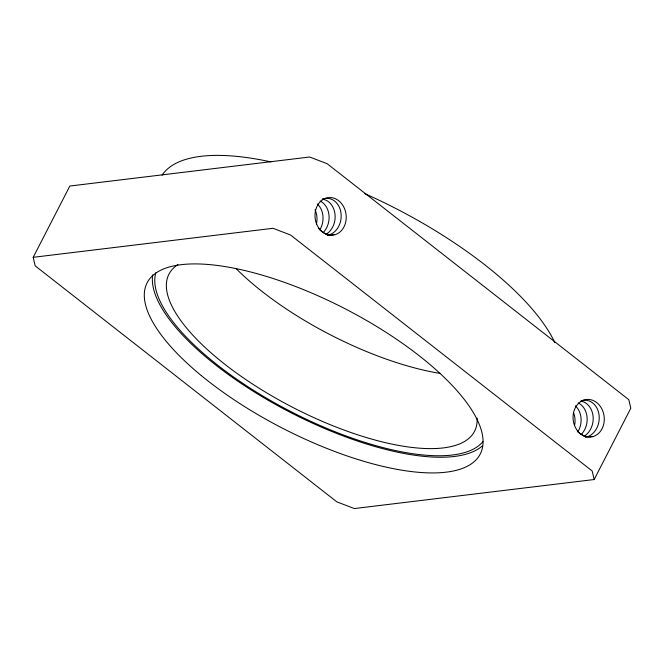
<?xml version="1.0" encoding="UTF-8"?>
<svg xmlns="http://www.w3.org/2000/svg" width="664" height="664" viewBox="0 0 664 664"><rect width="100%" height="100%" fill="white"/><g stroke="black" fill="none" stroke-linecap="round" stroke-linejoin="round"><path stroke-width="1" d="M33.2 257.317L69.836 186.036L309.648 157.011L327.12 163.693L628.808 399.695L630.8 408.252L594.164 479.532L354.352 508.549L336.88 501.876L35.192 265.866L33.2 257.317L273.02 228.291L290.483 234.973L592.172 470.975L594.164 479.532M482.13 446.075A187.265 67.413 27.2 0 1 288.857 411.63A187.265 67.413 27.2 0 1 152.695 274.896M482.919 441.66A184.609 66.458 27.2 0 1 290.351 411.331A184.609 66.458 27.2 0 1 155.841 272.647M477.084 418.112A171.802 61.852 27.2 0 1 293.803 407.92A171.802 61.852 27.2 0 1 177.902 264.646M440.356 373.467A171.802 61.852 27.2 0 1 235.861 268.372M162.058 175.213A223.345 80.402 27.2 0 1 270.854 161.9M364.478 193.498A223.345 80.402 27.2 0 1 554.822 342.649M578.219 402.915A18.683 15.089 -82.9 0 1 581.149 434.538M581.963 400.541A18.683 15.089 -82.9 0 1 599.086 415.183A18.683 15.089 -82.9 0 1 586.312 437.095A18.683 15.38 68.5 0 1 585.357 437.286M580.643 401.056A18.683 15.089 -82.9 0 1 593.101 416.494A18.683 15.089 -82.9 0 1 583.913 436.339M575.406 405.862A18.683 15.089 -82.9 0 1 577.813 431.849M592.346 436.364A18.683 15.38 68.5 0 1 577.323 431.119M573.505 412.643A18.683 15.089 -82.9 0 1 574.659 425.093M320.164 201.043A18.683 15.089 -82.9 0 1 323.094 232.666M323.907 198.669A18.683 15.089 -82.9 0 1 341.03 213.31A18.683 15.089 -82.9 0 1 328.257 235.222A18.683 15.38 68.5 0 1 327.302 235.413M322.588 199.183A18.683 15.089 -82.9 0 1 335.046 214.613A18.683 15.089 -82.9 0 1 325.858 234.467M317.351 203.981A18.683 15.089 -82.9 0 1 319.757 229.968M334.291 234.492A18.683 15.38 68.5 0 1 320.903 230.79M319.268 229.246A18.683 15.38 68.5 0 1 318.512 228.391M322.082 199.266A18.683 15.38 68.5 0 1 322.986 198.934M315.002 209.766A18.683 15.089 -82.9 0 1 316.354 224.366M201.325 375.6A187.265 67.413 27.2 0 0 479.632 455.13A187.265 67.413 27.2 0 0 260.089 274.539A187.265 67.413 27.2 0 0 201.325 375.6M316.462 207.624A18.899 15.571 83.1 0 0 331.958 235.239A18.899 15.571 83.1 0 0 343.421 206.33A18.899 15.571 83.1 0 0 316.462 207.624M574.518 409.497A18.899 15.571 83.1 0 0 590.014 437.111A18.899 15.571 83.1 0 0 601.476 408.202A18.899 15.571 83.1 0 0 574.518 409.497"/></g></svg>
